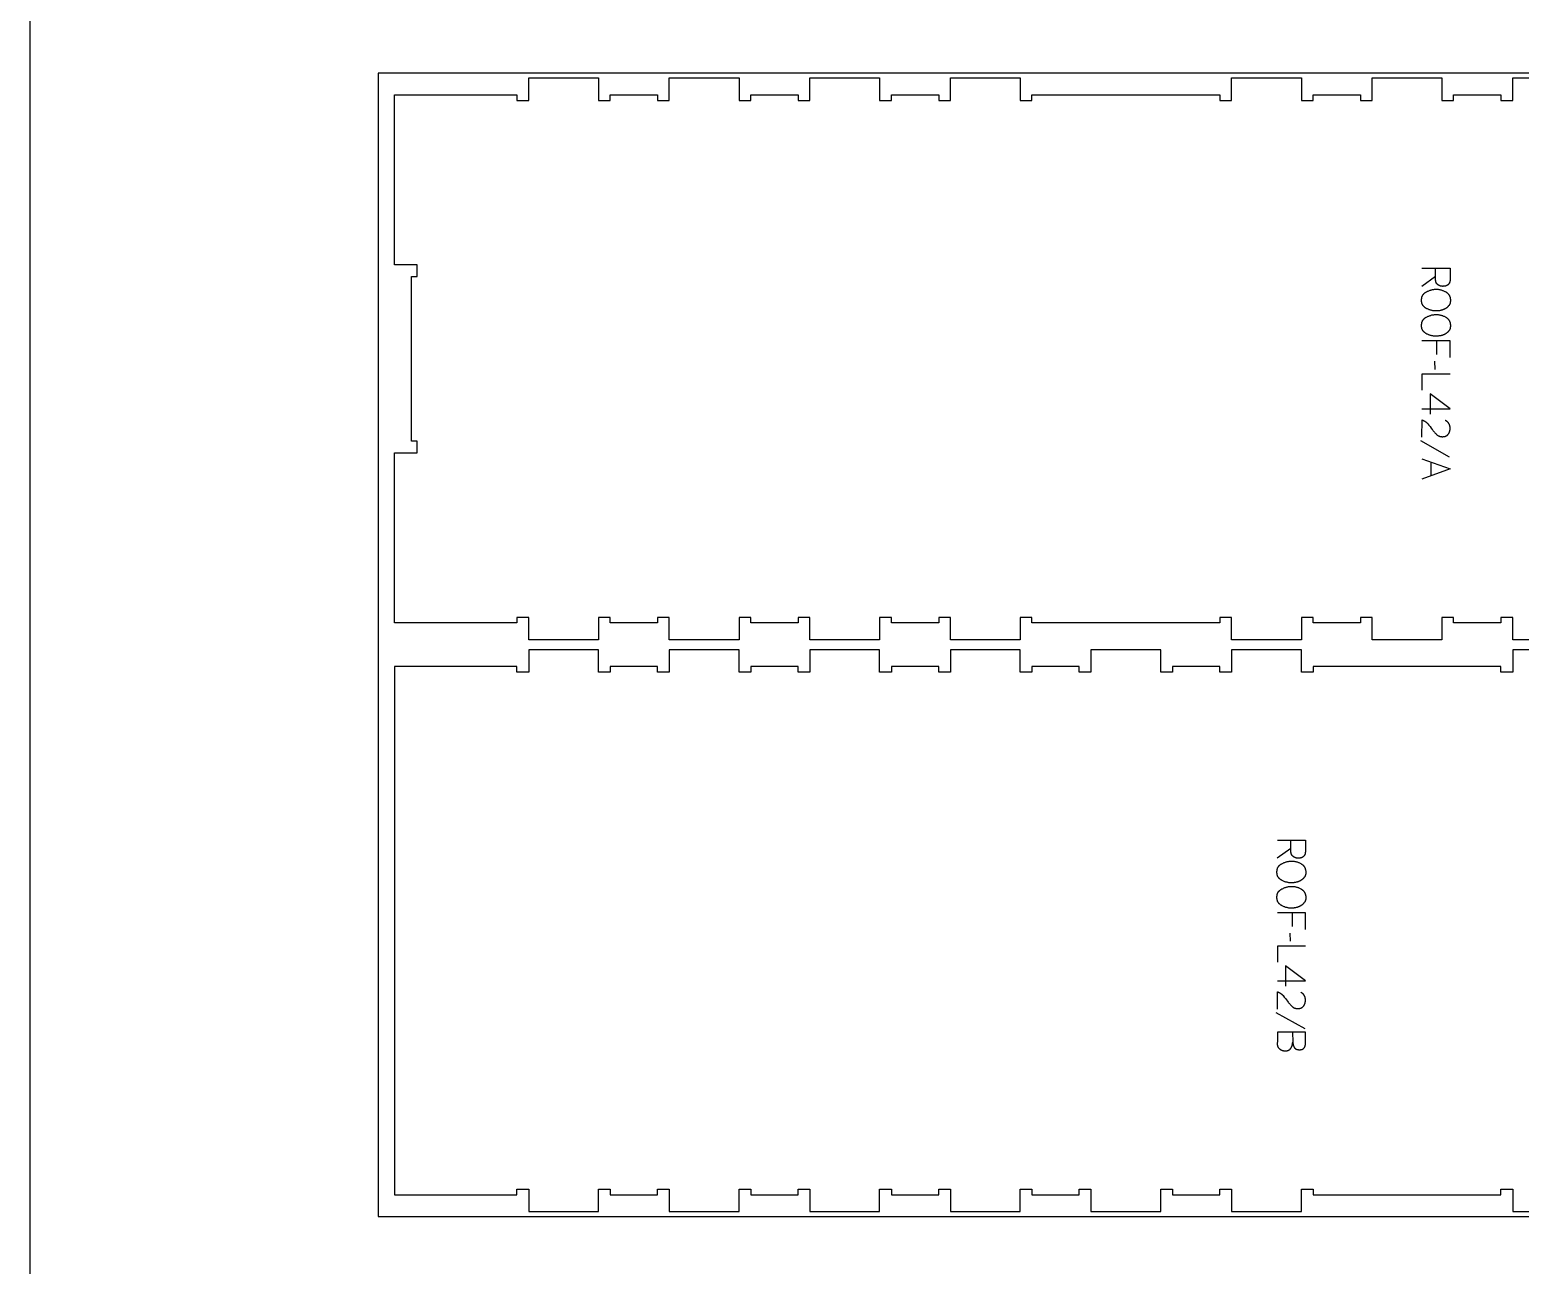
# Model space of a CAD drawing. Extents: x -7518 to -4335, y -84343 to -75479.
# Drawn here: x -7518 to -5928, y -78775 to -77457 of the extents above; entities that cross this region are included whole.
import ezdxf

# ---------------------------------------------------------------- set-up
doc = ezdxf.new("R2010")
doc.units = 0
for name, color, linetype in [('0_SHEET_SPRUCEPLY_2440X122', 1, 'CONTINUOUS'), ('1_ANYTOOL_1MMDEEP_LABELS_S', 2, 'CONTINUOUS'), ('4_ANYTOOL_CUTTHROUGH_OUTSI', 5, 'CONTINUOUS'), ('DONOTCUT', 18, 'CONTINUOUS')]:
    doc.layers.add(name, color=color, linetype=linetype)

msp = doc.modelspace()

# ---------------------------------------------------------------- linework, layer by layer
at = {"layer": '0_SHEET_SPRUCEPLY_2440X122'}
msp.add_lwpolyline([(-7146.3, -77503), (-7146.3, -78723), (-4706.3, -78723), (-4706.3, -77503)], close=True, dxfattribs=at)
at = {"layer": '1_ANYTOOL_1MMDEEP_LABELS_S'}
for points in [[(-6032.5, -77711.2), (-6002.5, -77711.2), (-6002.5, -77722.6), (-6002.5, -77723.1), (-6002.5, -77723.5), (-6002.6, -77723.8), (-6002.6, -77724), (-6002.6, -77724.2), (-6002.6, -77724.5), (-6002.7, -77724.7), (-6002.7, -77724.9), (-6002.7, -77725.1), (-6002.8, -77725.3), (-6002.8, -77725.5), (-6002.9, -77725.7), (-6002.9, -77725.9), (-6003, -77726.1), (-6003.1, -77726.3), (-6003.1, -77726.4), (-6003.2, -77726.6), (-6003.3, -77726.8), (-6003.3, -77727), (-6003.4, -77727.1), (-6003.5, -77727.3), (-6003.6, -77727.4), (-6003.7, -77727.6), (-6003.8, -77727.7), (-6003.9, -77727.9), (-6004, -77728), (-6004.1, -77728.2), (-6004.2, -77728.3), (-6004.3, -77728.4), (-6004.5, -77728.6), (-6004.6, -77728.7), (-6004.7, -77728.8), (-6004.9, -77728.9), (-6005, -77729), (-6005.1, -77729.1), (-6005.3, -77729.2), (-6005.4, -77729.3), (-6005.6, -77729.4), (-6005.7, -77729.5), (-6005.9, -77729.6), (-6006, -77729.7), (-6006.2, -77729.8), (-6006.4, -77729.9), (-6006.6, -77729.9), (-6006.7, -77730), (-6006.9, -77730.1), (-6007.1, -77730.1), (-6007.3, -77730.2), (-6007.5, -77730.2), (-6007.7, -77730.3), (-6007.9, -77730.3), (-6008.1, -77730.4), (-6008.3, -77730.4), (-6008.5, -77730.4), (-6008.7, -77730.5), (-6008.9, -77730.5), (-6009.2, -77730.5), (-6009.4, -77730.5), (-6009.9, -77730.5), (-6010.3, -77730.6), (-6010.5, -77730.6), (-6010.7, -77730.5), (-6010.9, -77730.5), (-6011, -77730.5), (-6011.2, -77730.5), (-6011.4, -77730.5), (-6011.6, -77730.5), (-6011.7, -77730.4), (-6011.9, -77730.4), (-6012.1, -77730.4), (-6012.2, -77730.3), (-6012.4, -77730.3), (-6012.6, -77730.3), (-6012.7, -77730.2), (-6012.9, -77730.2), (-6013.1, -77730.1), (-6013.2, -77730.1), (-6013.4, -77730), (-6013.5, -77729.9), (-6013.7, -77729.9), (-6013.9, -77729.8), (-6014, -77729.7), (-6014.2, -77729.6), (-6014.3, -77729.6), (-6014.5, -77729.5), (-6014.6, -77729.4), (-6014.8, -77729.3), (-6014.9, -77729.2), (-6015.1, -77729.1), (-6015.2, -77729), (-6015.4, -77728.9), (-6015.5, -77728.8), (-6015.7, -77728.7), (-6015.8, -77728.5), (-6016, -77728.4), (-6016.1, -77728.3), (-6016.2, -77728.2), (-6016.3, -77728.1), (-6016.5, -77727.9), (-6016.6, -77727.8), (-6016.7, -77727.7), (-6016.8, -77727.5), (-6016.9, -77727.4), (-6017, -77727.3), (-6017.1, -77727.1), (-6017.2, -77727), (-6017.2, -77726.8), (-6017.3, -77726.7), (-6017.4, -77726.5), (-6017.5, -77726.4), (-6017.5, -77726.2), (-6017.6, -77726.1), (-6017.6, -77725.9), (-6017.7, -77725.8), (-6017.7, -77725.6), (-6017.8, -77725.4), (-6017.8, -77725.3), (-6017.9, -77725.1), (-6017.9, -77724.9), (-6017.9, -77724.7), (-6017.9, -77724.5), (-6018, -77724.4), (-6018, -77724.2), (-6018, -77722.3), (-6018.1, -77720.2), (-6018.1, -77711.3)], [(-6018.1, -77720.2), (-6032.5, -77730.7)], [(-6002.5, -77806.5), (-6002.5, -77788.8), (-6032.5, -77788.8)], [(-6016.5, -77803.3), (-6016.5, -77788.8)], [(-6018.6, -77819.1), (-6018.7, -77810.4)], [(-6002.5, -77824.3), (-6032.5, -77824.3), (-6032.5, -77841.4)], [(-6032.5, -77861.2), (-6002.5, -77861.3), (-6023.8, -77845.2)], [(-6023.8, -77845.2), (-6023.8, -77867)], [(-6032.5, -77891.4), (-6032.4, -77873.1), (-6032, -77873.3), (-6031.7, -77873.4), (-6031.5, -77873.4), (-6031.3, -77873.5), (-6031.1, -77873.6), (-6030.9, -77873.7), (-6030.7, -77873.8), (-6030.4, -77873.9), (-6030.2, -77874), (-6030, -77874.1), (-6029.8, -77874.2), (-6029.6, -77874.3), (-6029.4, -77874.5), (-6029.2, -77874.6), (-6029, -77874.7), (-6028.8, -77874.8), (-6028.7, -77875), (-6028.5, -77875.1), (-6028.3, -77875.2), (-6028.1, -77875.4), (-6027.9, -77875.5), (-6027.8, -77875.7), (-6027.6, -77875.8), (-6027.4, -77876), (-6027.2, -77876.2), (-6027.1, -77876.3), (-6026.9, -77876.5), (-6026.7, -77876.7), (-6026.6, -77876.8), (-6026.3, -77877.2), (-6025.1, -77878.7), (-6023.9, -77880.2), (-6022.7, -77881.7), (-6021.6, -77883.2), (-6021, -77883.9), (-6020.4, -77884.7), (-6019.9, -77885.4), (-6019.3, -77886.1), (-6018.7, -77886.7), (-6018.1, -77887.4), (-6017.5, -77888), (-6016.9, -77888.6), (-6016.7, -77888.8), (-6016.5, -77888.9), (-6016.4, -77889), (-6016.2, -77889.2), (-6016.1, -77889.3), (-6015.9, -77889.4), (-6015.7, -77889.5), (-6015.5, -77889.6), (-6015.4, -77889.8), (-6015.2, -77889.9), (-6015, -77890), (-6014.8, -77890), (-6014.7, -77890.1), (-6014.5, -77890.2), (-6014.3, -77890.3), (-6014.1, -77890.4), (-6013.9, -77890.5), (-6013.7, -77890.5), (-6013.5, -77890.6), (-6013.3, -77890.6), (-6013.1, -77890.7), (-6012.9, -77890.7), (-6012.7, -77890.8), (-6012.5, -77890.8), (-6012.3, -77890.9), (-6012.1, -77890.9), (-6011.8, -77890.9), (-6011.6, -77890.9), (-6011.4, -77890.9), (-6011.2, -77891), (-6011, -77891), (-6010.7, -77891), (-6010.5, -77891), (-6010.2, -77891), (-6010, -77890.9), (-6009.8, -77890.9), (-6009.5, -77890.9), (-6009.3, -77890.9), (-6009.1, -77890.8), (-6008.8, -77890.8), (-6008.6, -77890.8), (-6008.4, -77890.7), (-6008.2, -77890.7), (-6008, -77890.6), (-6007.8, -77890.6), (-6007.6, -77890.5), (-6007.4, -77890.4), (-6007.2, -77890.3), (-6007, -77890.3), (-6006.8, -77890.2), (-6006.6, -77890.1), (-6006.5, -77890), (-6006.3, -77889.9), (-6006.1, -77889.8), (-6005.9, -77889.7), (-6005.8, -77889.5), (-6005.6, -77889.4), (-6005.5, -77889.3), (-6005.3, -77889.2), (-6005.2, -77889), (-6005, -77888.9), (-6004.9, -77888.7), (-6004.7, -77888.6), (-6004.6, -77888.4), (-6004.5, -77888.3), (-6004.4, -77888.1), (-6004.2, -77888), (-6004.1, -77887.8), (-6004, -77887.6), (-6003.9, -77887.4), (-6003.8, -77887.3), (-6003.7, -77887.1), (-6003.6, -77886.9), (-6003.5, -77886.7), (-6003.4, -77886.5), (-6003.3, -77886.4), (-6003.2, -77886.2), (-6003.2, -77886), (-6003.1, -77885.8), (-6003, -77885.6), (-6003, -77885.4), (-6002.9, -77885.2), (-6002.9, -77885), (-6002.8, -77884.8), (-6002.8, -77884.5), (-6002.7, -77884.3), (-6002.7, -77884.1), (-6002.6, -77883.9), (-6002.6, -77883.7), (-6002.6, -77883.5), (-6002.6, -77883.2), (-6002.5, -77883), (-6002.5, -77882.8), (-6002.5, -77882.5), (-6002.5, -77882.1), (-6002.5, -77881.7), (-6002.5, -77881.3), (-6002.5, -77881), (-6002.6, -77880.6), (-6002.6, -77880.3), (-6002.7, -77880), (-6002.7, -77879.6), (-6002.8, -77879.3), (-6002.9, -77879), (-6003, -77878.8), (-6003, -77878.7), (-6003.1, -77878.5), (-6003.1, -77878.4), (-6003.2, -77878.2), (-6003.2, -77878.1), (-6003.3, -77877.9), (-6003.3, -77877.8), (-6003.4, -77877.7), (-6003.5, -77877.5), (-6003.6, -77877.4), (-6003.6, -77877.2), (-6003.7, -77877.1), (-6003.8, -77877), (-6003.9, -77876.8), (-6003.9, -77876.7), (-6004, -77876.6), (-6004.1, -77876.5), (-6004.2, -77876.3), (-6004.3, -77876.2), (-6004.4, -77876.1), (-6004.5, -77876), (-6004.6, -77875.8), (-6004.7, -77875.7), (-6004.8, -77875.6), (-6004.9, -77875.5), (-6005, -77875.4), (-6005.1, -77875.3), (-6005.3, -77875.2), (-6005.4, -77875.1), (-6005.5, -77875), (-6005.6, -77874.9), (-6005.9, -77874.7), (-6006.1, -77874.5), (-6006.4, -77874.3), (-6006.7, -77874.1), (-6007, -77873.9), (-6007.3, -77873.7), (-6007.6, -77873.6)], [(-6003, -77912.7), (-6033.7, -77895.5)], [(-6032.5, -77914.4), (-6002.5, -77925.3), (-6032.5, -77936.3)], [(-6022.9, -77917.8), (-6022.9, -77932.8)], [(-6186.8, -78321.4), (-6156.8, -78321.4), (-6156.8, -78332.7), (-6156.8, -78333.2), (-6156.9, -78333.7), (-6156.9, -78333.9), (-6156.9, -78334.2), (-6156.9, -78334.4), (-6157, -78334.6), (-6157, -78334.8), (-6157, -78335), (-6157.1, -78335.2), (-6157.1, -78335.4), (-6157.2, -78335.6), (-6157.2, -78335.8), (-6157.3, -78336), (-6157.3, -78336.2), (-6157.4, -78336.4), (-6157.5, -78336.6), (-6157.5, -78336.8), (-6157.6, -78336.9), (-6157.7, -78337.1), (-6157.8, -78337.3), (-6157.8, -78337.4), (-6157.9, -78337.6), (-6158, -78337.7), (-6158.1, -78337.9), (-6158.2, -78338), (-6158.3, -78338.2), (-6158.4, -78338.3), (-6158.6, -78338.5), (-6158.7, -78338.6), (-6158.8, -78338.7), (-6158.9, -78338.8), (-6159, -78339), (-6159.2, -78339.1), (-6159.3, -78339.2), (-6159.5, -78339.3), (-6159.6, -78339.4), (-6159.7, -78339.5), (-6159.9, -78339.6), (-6160.1, -78339.7), (-6160.2, -78339.8), (-6160.4, -78339.8), (-6160.5, -78339.9), (-6160.7, -78340), (-6160.9, -78340.1), (-6161.1, -78340.1), (-6161.2, -78340.2), (-6161.4, -78340.3), (-6161.6, -78340.3), (-6161.8, -78340.4), (-6162, -78340.4), (-6162.2, -78340.5), (-6162.4, -78340.5), (-6162.6, -78340.5), (-6162.8, -78340.6), (-6163.1, -78340.6), (-6163.3, -78340.6), (-6163.5, -78340.7), (-6163.7, -78340.7), (-6164.2, -78340.7), (-6164.7, -78340.7), (-6164.9, -78340.7), (-6165, -78340.7), (-6165.2, -78340.7), (-6165.4, -78340.7), (-6165.6, -78340.7), (-6165.7, -78340.6), (-6165.9, -78340.6), (-6166.1, -78340.6), (-6166.2, -78340.6), (-6166.4, -78340.5), (-6166.6, -78340.5), (-6166.7, -78340.5), (-6166.9, -78340.4), (-6167.1, -78340.4), (-6167.2, -78340.3), (-6167.4, -78340.3), (-6167.6, -78340.2), (-6167.7, -78340.1), (-6167.9, -78340.1), (-6168, -78340), (-6168.2, -78339.9), (-6168.3, -78339.9), (-6168.5, -78339.8), (-6168.7, -78339.7), (-6168.8, -78339.6), (-6169, -78339.5), (-6169.1, -78339.4), (-6169.3, -78339.3), (-6169.4, -78339.2), (-6169.6, -78339.1), (-6169.7, -78339), (-6169.9, -78338.9), (-6170, -78338.8), (-6170.1, -78338.7), (-6170.3, -78338.6), (-6170.4, -78338.5), (-6170.5, -78338.3), (-6170.7, -78338.2), (-6170.8, -78338.1), (-6170.9, -78338), (-6171, -78337.8), (-6171.1, -78337.7), (-6171.2, -78337.6), (-6171.3, -78337.4), (-6171.4, -78337.3), (-6171.5, -78337.1), (-6171.6, -78337), (-6171.7, -78336.8), (-6171.7, -78336.7), (-6171.8, -78336.5), (-6171.9, -78336.4), (-6171.9, -78336.2), (-6172, -78336.1), (-6172, -78335.9), (-6172.1, -78335.7), (-6172.1, -78335.6), (-6172.2, -78335.4), (-6172.2, -78335.2), (-6172.2, -78335.1), (-6172.2, -78334.9), (-6172.3, -78334.7), (-6172.3, -78334.5), (-6172.3, -78334.3), (-6172.4, -78332.4), (-6172.4, -78330.4), (-6172.4, -78321.4)], [(-6172.4, -78330.4), (-6186.9, -78340.8)], [(-6156.8, -78416.6), (-6156.8, -78399), (-6186.8, -78399)], [(-6170.8, -78413.5), (-6170.8, -78399)], [(-6172.9, -78429.3), (-6173, -78420.5)], [(-6156.8, -78434.4), (-6186.8, -78434.4), (-6186.8, -78451.5)], [(-6186.8, -78471.4), (-6156.8, -78471.4), (-6178.2, -78455.4)], [(-6178.2, -78455.4), (-6178.2, -78477.2)], [(-6186.8, -78501.6), (-6186.7, -78483.3), (-6186.3, -78483.4), (-6186.1, -78483.5), (-6185.8, -78483.6), (-6185.6, -78483.7), (-6185.4, -78483.8), (-6185.2, -78483.9), (-6185, -78484), (-6184.8, -78484.1), (-6184.6, -78484.2), (-6184.4, -78484.3), (-6184.2, -78484.4), (-6184, -78484.5), (-6183.8, -78484.6), (-6183.6, -78484.7), (-6183.4, -78484.9), (-6183.2, -78485), (-6183, -78485.1), (-6182.8, -78485.3), (-6182.6, -78485.4), (-6182.4, -78485.5), (-6182.3, -78485.7), (-6182.1, -78485.8), (-6181.9, -78486), (-6181.7, -78486.1), (-6181.6, -78486.3), (-6181.4, -78486.5), (-6181.2, -78486.6), (-6181.1, -78486.8), (-6180.9, -78487), (-6180.6, -78487.3), (-6179.4, -78488.8), (-6178.2, -78490.3), (-6177, -78491.8), (-6175.9, -78493.3), (-6175.3, -78494.1), (-6174.8, -78494.8), (-6174.2, -78495.5), (-6173.6, -78496.2), (-6173, -78496.9), (-6172.4, -78497.5), (-6171.8, -78498.2), (-6171.2, -78498.8), (-6171, -78498.9), (-6170.9, -78499), (-6170.7, -78499.2), (-6170.6, -78499.3), (-6170.4, -78499.4), (-6170.2, -78499.6), (-6170, -78499.7), (-6169.9, -78499.8), (-6169.7, -78499.9), (-6169.5, -78500), (-6169.3, -78500.1), (-6169.2, -78500.2), (-6169, -78500.3), (-6168.8, -78500.4), (-6168.6, -78500.5), (-6168.4, -78500.5), (-6168.2, -78500.6), (-6168, -78500.7), (-6167.8, -78500.7), (-6167.6, -78500.8), (-6167.4, -78500.8), (-6167.2, -78500.9), (-6167, -78500.9), (-6166.8, -78501), (-6166.6, -78501), (-6166.4, -78501), (-6166.2, -78501.1), (-6166, -78501.1), (-6165.7, -78501.1), (-6165.5, -78501.1), (-6165.3, -78501.1), (-6165.1, -78501.1), (-6164.8, -78501.1), (-6164.6, -78501.1), (-6164.3, -78501.1), (-6164.1, -78501.1), (-6163.9, -78501.1), (-6163.6, -78501), (-6163.4, -78501), (-6163.2, -78501), (-6163, -78500.9), (-6162.7, -78500.9), (-6162.5, -78500.8), (-6162.3, -78500.8), (-6162.1, -78500.7), (-6161.9, -78500.6), (-6161.7, -78500.6), (-6161.5, -78500.5), (-6161.3, -78500.4), (-6161.1, -78500.3), (-6161, -78500.2), (-6160.8, -78500.1), (-6160.6, -78500), (-6160.4, -78499.9), (-6160.3, -78499.8), (-6160.1, -78499.7), (-6159.9, -78499.6), (-6159.8, -78499.4), (-6159.6, -78499.3), (-6159.5, -78499.2), (-6159.3, -78499), (-6159.2, -78498.9), (-6159.1, -78498.7), (-6158.9, -78498.6), (-6158.8, -78498.4), (-6158.7, -78498.3), (-6158.6, -78498.1), (-6158.4, -78497.9), (-6158.3, -78497.8), (-6158.2, -78497.6), (-6158.1, -78497.4), (-6158, -78497.2), (-6157.9, -78497.1), (-6157.8, -78496.9), (-6157.7, -78496.7), (-6157.7, -78496.5), (-6157.6, -78496.3), (-6157.5, -78496.1), (-6157.4, -78495.9), (-6157.4, -78495.7), (-6157.3, -78495.5), (-6157.2, -78495.3), (-6157.2, -78495.1), (-6157.1, -78494.9), (-6157.1, -78494.7), (-6157, -78494.5), (-6157, -78494.3), (-6157, -78494), (-6156.9, -78493.8), (-6156.9, -78493.6), (-6156.9, -78493.4), (-6156.9, -78493.1), (-6156.9, -78492.9), (-6156.8, -78492.7), (-6156.8, -78492.2), (-6156.8, -78491.8), (-6156.9, -78491.5), (-6156.9, -78491.1), (-6156.9, -78490.8), (-6157, -78490.4), (-6157, -78490.1), (-6157.1, -78489.8), (-6157.2, -78489.5), (-6157.2, -78489.1), (-6157.3, -78489), (-6157.3, -78488.8), (-6157.4, -78488.7), (-6157.4, -78488.5), (-6157.5, -78488.4), (-6157.6, -78488.2), (-6157.6, -78488.1), (-6157.7, -78487.9), (-6157.7, -78487.8), (-6157.8, -78487.7), (-6157.9, -78487.5), (-6158, -78487.4), (-6158, -78487.3), (-6158.1, -78487.1), (-6158.2, -78487), (-6158.3, -78486.9), (-6158.4, -78486.7), (-6158.4, -78486.6), (-6158.5, -78486.5), (-6158.6, -78486.4), (-6158.7, -78486.2), (-6158.8, -78486.1), (-6158.9, -78486), (-6159, -78485.9), (-6159.1, -78485.8), (-6159.2, -78485.7), (-6159.4, -78485.5), (-6159.5, -78485.4), (-6159.6, -78485.3), (-6159.7, -78485.2), (-6159.8, -78485.1), (-6159.9, -78485), (-6160.2, -78484.8), (-6160.5, -78484.6), (-6160.7, -78484.4), (-6161, -78484.2), (-6161.3, -78484.1), (-6161.6, -78483.9), (-6161.9, -78483.7)], [(-6157.3, -78522.8), (-6188.1, -78505.6)], [(-6156.8, -78526.2), (-6186.8, -78526.2), (-6186.8, -78535.9), (-6186.9, -78538.4), (-6186.9, -78538.7), (-6186.9, -78538.9), (-6186.9, -78539.1), (-6186.9, -78539.3), (-6186.9, -78539.6), (-6186.9, -78539.8), (-6186.8, -78540), (-6186.8, -78540.2), (-6186.8, -78540.4), (-6186.7, -78540.6), (-6186.7, -78540.8), (-6186.6, -78541), (-6186.6, -78541.2), (-6186.5, -78541.4), (-6186.4, -78541.5), (-6186.3, -78541.7), (-6186.3, -78541.9), (-6186.2, -78542.1), (-6186.1, -78542.3), (-6186, -78542.4), (-6185.9, -78542.6), (-6185.8, -78542.8), (-6185.6, -78542.9), (-6185.5, -78543.1), (-6185.4, -78543.2), (-6185.2, -78543.4), (-6185.1, -78543.5), (-6185, -78543.7), (-6184.8, -78543.8), (-6184.7, -78543.9), (-6184.5, -78544.1), (-6184.3, -78544.2), (-6184.2, -78544.3), (-6184, -78544.5), (-6183.8, -78544.6), (-6183.6, -78544.7), (-6183.5, -78544.8), (-6183.3, -78544.9), (-6183.1, -78545), (-6182.9, -78545.1), (-6182.8, -78545.2), (-6182.6, -78545.3), (-6182.4, -78545.4), (-6182.2, -78545.5), (-6182, -78545.6), (-6181.8, -78545.6), (-6181.6, -78545.7), (-6181.5, -78545.8), (-6181.3, -78545.8), (-6181.1, -78545.9), (-6180.9, -78545.9), (-6180.7, -78546), (-6180.5, -78546), (-6180.3, -78546.1), (-6180.1, -78546.1), (-6179.9, -78546.2), (-6179.7, -78546.2), (-6179.5, -78546.2), (-6179.3, -78546.2), (-6179.1, -78546.3), (-6178.9, -78546.3), (-6178.7, -78546.3), (-6178.5, -78546.3), (-6178.3, -78546.3), (-6178.1, -78546.3), (-6177.8, -78546.3), (-6177.6, -78546.3), (-6177.3, -78546.2), (-6177.1, -78546.2), (-6176.9, -78546.2), (-6176.6, -78546.1), (-6176.4, -78546.1), (-6176.2, -78546.1), (-6176, -78546), (-6175.8, -78545.9), (-6175.6, -78545.9), (-6175.4, -78545.8), (-6175.2, -78545.7), (-6175, -78545.6), (-6174.8, -78545.6), (-6174.7, -78545.5), (-6174.6, -78545.5), (-6174.5, -78545.4), (-6174.5, -78545.4), (-6174.4, -78545.3), (-6174.3, -78545.3), (-6174.2, -78545.2), (-6174.1, -78545.2), (-6174, -78545.1), (-6174, -78545), (-6173.9, -78545), (-6173.8, -78544.9), (-6173.7, -78544.8), (-6173.6, -78544.8), (-6173.6, -78544.7), (-6173.5, -78544.6), (-6173.4, -78544.6), (-6173.3, -78544.5), (-6173.3, -78544.4), (-6173.2, -78544.4), (-6173.1, -78544.3), (-6173.1, -78544.2), (-6172.9, -78544.1), (-6172.8, -78543.9), (-6172.7, -78543.7), (-6172.6, -78543.6), (-6172.5, -78543.4), (-6172.2, -78543), (-6172, -78542.6), (-6171.8, -78542.3), (-6171.7, -78541.9), (-6171.5, -78541.5), (-6171.3, -78541.1), (-6171.2, -78540.7), (-6171, -78540.3), (-6170.9, -78539.9), (-6170.8, -78539.4), (-6170.7, -78539), (-6170.6, -78538.6), (-6170.5, -78538.1), (-6170.5, -78537.7), (-6170.4, -78537.2), (-6170.4, -78536.8)], [(-6170.5, -78526.2), (-6170.4, -78536.8), (-6170.3, -78537.2), (-6170.3, -78537.6), (-6170.3, -78538), (-6170.2, -78538.3), (-6170.1, -78538.7), (-6170.1, -78539.1), (-6170, -78539.5), (-6169.9, -78539.8), (-6169.8, -78540.2), (-6169.7, -78540.5), (-6169.5, -78540.9), (-6169.4, -78541.2), (-6169.3, -78541.5), (-6169.1, -78541.9), (-6169, -78542.2), (-6168.8, -78542.5), (-6168.8, -78542.6), (-6168.7, -78542.7), (-6168.7, -78542.7), (-6168.6, -78542.8), (-6168.6, -78542.9), (-6168.5, -78542.9), (-6168.5, -78543), (-6168.4, -78543.1), (-6168.4, -78543.2), (-6168.3, -78543.2), (-6168.3, -78543.3), (-6168.2, -78543.3), (-6168.1, -78543.4), (-6168.1, -78543.5), (-6168, -78543.5), (-6168, -78543.6), (-6167.9, -78543.7), (-6167.8, -78543.7), (-6167.8, -78543.8), (-6167.7, -78543.8), (-6167.6, -78543.9), (-6167.6, -78543.9), (-6167.5, -78544), (-6167.4, -78544), (-6167.3, -78544.1), (-6167.3, -78544.1), (-6167.2, -78544.2), (-6167.1, -78544.2), (-6167, -78544.3), (-6166.9, -78544.3), (-6166.8, -78544.3), (-6166.8, -78544.4), (-6166.7, -78544.4), (-6166.6, -78544.5), (-6166.4, -78544.5), (-6166.2, -78544.6), (-6166, -78544.7), (-6165.8, -78544.7), (-6165.6, -78544.8), (-6165.4, -78544.8), (-6165.2, -78544.8), (-6165, -78544.9), (-6164.8, -78544.9), (-6164.5, -78544.9), (-6164.3, -78545), (-6164.1, -78545), (-6163.8, -78545), (-6163.6, -78545), (-6163.3, -78545), (-6162.9, -78545), (-6162.7, -78545), (-6162.5, -78545), (-6162.3, -78545), (-6162.2, -78544.9), (-6162, -78544.9), (-6161.8, -78544.9), (-6161.6, -78544.9), (-6161.4, -78544.8), (-6161.3, -78544.8), (-6161.1, -78544.8), (-6160.9, -78544.7), (-6160.8, -78544.7), (-6160.6, -78544.6), (-6160.5, -78544.6), (-6160.3, -78544.5), (-6160.2, -78544.5), (-6160, -78544.4), (-6159.9, -78544.4), (-6159.8, -78544.3), (-6159.6, -78544.2), (-6159.5, -78544.1), (-6159.4, -78544.1), (-6159.2, -78544), (-6159.1, -78543.9), (-6159, -78543.8), (-6158.9, -78543.7), (-6158.8, -78543.6), (-6158.7, -78543.5), (-6158.6, -78543.4), (-6158.5, -78543.3), (-6158.4, -78543.2), (-6158.3, -78543.1), (-6158.2, -78543), (-6158.1, -78542.9), (-6158, -78542.8), (-6157.9, -78542.6), (-6157.8, -78542.5), (-6157.7, -78542.4), (-6157.7, -78542.3), (-6157.6, -78542.1), (-6157.5, -78542), (-6157.5, -78541.8), (-6157.4, -78541.7), (-6157.3, -78541.5), (-6157.3, -78541.4), (-6157.2, -78541.2), (-6157.2, -78541.1), (-6157.1, -78540.9), (-6157.1, -78540.8), (-6157.1, -78540.6), (-6157, -78540.4), (-6157, -78540.2), (-6157, -78540.1), (-6156.9, -78539.9), (-6156.9, -78539.7), (-6156.9, -78539.5), (-6156.9, -78539.3), (-6156.9, -78539.1), (-6156.8, -78538.7), (-6156.8, -78538.3), (-6156.8, -78526.2)]]:
    msp.add_lwpolyline(points, dxfattribs=at)
for points in [[(-6002.2, -77745.7), (-6002.2, -77746.1), (-6002.2, -77746.4), (-6002.2, -77746.8), (-6002.3, -77747.1), (-6002.3, -77747.3), (-6002.3, -77747.5), (-6002.3, -77747.6), (-6002.4, -77747.8), (-6002.4, -77748), (-6002.4, -77748.1), (-6002.5, -77748.3), (-6002.5, -77748.5), (-6002.6, -77748.6), (-6002.6, -77748.8), (-6002.7, -77748.9), (-6002.7, -77749.1), (-6002.8, -77749.2), (-6002.9, -77749.4), (-6002.9, -77749.5), (-6003, -77749.7), (-6003.1, -77749.8), (-6003.1, -77750), (-6003.2, -77750.1), (-6003.3, -77750.2), (-6003.4, -77750.4), (-6003.5, -77750.5), (-6003.5, -77750.7), (-6003.6, -77750.8), (-6003.8, -77751), (-6004, -77751.3), (-6004.2, -77751.5), (-6004.4, -77751.8), (-6004.6, -77752), (-6004.9, -77752.3), (-6005.1, -77752.5), (-6005.3, -77752.7), (-6005.6, -77752.9), (-6005.8, -77753.1), (-6006, -77753.3), (-6006.3, -77753.5), (-6006.6, -77753.7), (-6006.8, -77753.9), (-6007.1, -77754.1), (-6007.4, -77754.2), (-6007.7, -77754.4), (-6008, -77754.6), (-6008.3, -77754.7), (-6008.6, -77754.9), (-6008.9, -77755), (-6009.2, -77755.1), (-6009.5, -77755.3), (-6009.8, -77755.4), (-6010.1, -77755.5), (-6010.4, -77755.6), (-6010.7, -77755.7), (-6011.1, -77755.8), (-6011.4, -77755.9), (-6011.7, -77756), (-6012.1, -77756.1), (-6012.4, -77756.2), (-6013.1, -77756.4), (-6013.8, -77756.5), (-6014.4, -77756.6), (-6015.1, -77756.7), (-6015.7, -77756.7), (-6016.4, -77756.8), (-6017, -77756.8), (-6017.7, -77756.8), (-6018.3, -77756.8), (-6019, -77756.8), (-6019.6, -77756.7), (-6020.2, -77756.7), (-6020.9, -77756.6), (-6021.5, -77756.4), (-6022.1, -77756.3), (-6022.8, -77756.1), (-6023.4, -77756), (-6024.1, -77755.7), (-6024.7, -77755.5), (-6025.3, -77755.3), (-6026, -77755), (-6026.6, -77754.7), (-6027.2, -77754.4), (-6027.9, -77754.1), (-6028.2, -77753.9), (-6028.5, -77753.7), (-6028.8, -77753.5), (-6029.1, -77753.3), (-6029.3, -77753.1), (-6029.6, -77752.9), (-6029.9, -77752.7), (-6030.1, -77752.5), (-6030.2, -77752.4), (-6030.3, -77752.3), (-6030.5, -77752.1), (-6030.6, -77752), (-6030.7, -77751.9), (-6030.8, -77751.8), (-6030.9, -77751.7), (-6031, -77751.5), (-6031.1, -77751.4), (-6031.2, -77751.3), (-6031.3, -77751.2), (-6031.4, -77751), (-6031.5, -77750.9), (-6031.5, -77750.8), (-6031.6, -77750.6), (-6031.7, -77750.5), (-6031.8, -77750.4), (-6031.9, -77750.2), (-6031.9, -77750.1), (-6032, -77749.9), (-6032.1, -77749.8), (-6032.1, -77749.7), (-6032.2, -77749.5), (-6032.3, -77749.4), (-6032.3, -77749.2), (-6032.4, -77749.1), (-6032.4, -77748.9), (-6032.5, -77748.8), (-6032.6, -77748.4), (-6032.7, -77748.1), (-6032.7, -77747.8), (-6032.8, -77747.5), (-6032.9, -77747.1), (-6032.9, -77746.8), (-6032.9, -77746.4), (-6033, -77746.1), (-6033, -77745.7), (-6033, -77745.3), (-6033, -77745), (-6033, -77744.6), (-6032.9, -77744.2), (-6032.9, -77743.9), (-6032.8, -77743.5), (-6032.8, -77743.1), (-6032.7, -77742.8), (-6032.7, -77742.5), (-6032.6, -77742.1), (-6032.5, -77741.8), (-6032.4, -77741.7), (-6032.4, -77741.5), (-6032.3, -77741.3), (-6032.2, -77741.2), (-6032.2, -77741), (-6032.1, -77740.9), (-6032.1, -77740.7), (-6032, -77740.6), (-6031.9, -77740.4), (-6031.8, -77740.3), (-6031.8, -77740.2), (-6031.7, -77740), (-6031.6, -77739.9), (-6031.5, -77739.7), (-6031.4, -77739.6), (-6031.3, -77739.5), (-6031.2, -77739.3), (-6031.1, -77739.2), (-6031.1, -77739.1), (-6031, -77739), (-6030.8, -77738.8), (-6030.7, -77738.7), (-6030.6, -77738.6), (-6030.5, -77738.5), (-6030.4, -77738.3), (-6030.3, -77738.2), (-6030.2, -77738.1), (-6030.1, -77738), (-6029.9, -77737.9), (-6029.8, -77737.8), (-6029.6, -77737.6), (-6029.3, -77737.4), (-6029, -77737.1), (-6028.7, -77737), (-6028.4, -77736.8), (-6028.1, -77736.6), (-6027.8, -77736.4), (-6027.1, -77736.1), (-6026.5, -77735.8), (-6025.8, -77735.5), (-6025.2, -77735.2), (-6024.5, -77734.9), (-6023.9, -77734.7), (-6023.2, -77734.5), (-6022.6, -77734.3), (-6021.9, -77734.2), (-6021.3, -77734), (-6020.6, -77733.9), (-6020, -77733.8), (-6019.3, -77733.7), (-6018.7, -77733.7), (-6018, -77733.7), (-6017.4, -77733.6), (-6016.7, -77733.7), (-6016, -77733.7), (-6015.3, -77733.7), (-6014.6, -77733.8), (-6014, -77733.9), (-6013.3, -77734), (-6012.6, -77734.2), (-6012, -77734.4), (-6011.3, -77734.6), (-6010.7, -77734.8), (-6010.1, -77735), (-6009.4, -77735.3), (-6008.8, -77735.6), (-6008.2, -77735.9), (-6007.6, -77736.2), (-6007, -77736.5), (-6006.7, -77736.7), (-6006.4, -77736.9), (-6006.1, -77737.1), (-6005.9, -77737.3), (-6005.6, -77737.5), (-6005.3, -77737.7), (-6005.1, -77738), (-6004.9, -77738.2), (-6004.8, -77738.3), (-6004.7, -77738.4), (-6004.5, -77738.5), (-6004.4, -77738.7), (-6004.3, -77738.8), (-6004.2, -77738.9), (-6004.1, -77739), (-6004, -77739.2), (-6004, -77739.3), (-6003.9, -77739.4), (-6003.8, -77739.6), (-6003.7, -77739.7), (-6003.6, -77739.8), (-6003.5, -77740), (-6003.4, -77740.1), (-6003.4, -77740.3), (-6003.3, -77740.4), (-6003.2, -77740.6), (-6003.1, -77740.9), (-6003, -77741.2), (-6002.8, -77741.5), (-6002.7, -77741.8), (-6002.6, -77742.1), (-6002.5, -77742.4), (-6002.5, -77742.8), (-6002.4, -77743.1), (-6002.3, -77743.5), (-6002.3, -77743.8), (-6002.2, -77744.2), (-6002.2, -77744.5), (-6002.2, -77744.9), (-6002.2, -77745.3)], [(-6002.2, -77772.6), (-6002.2, -77773), (-6002.2, -77773.4), (-6002.2, -77773.7), (-6002.3, -77774.1), (-6002.3, -77774.3), (-6002.3, -77774.4), (-6002.3, -77774.6), (-6002.4, -77774.8), (-6002.4, -77774.9), (-6002.4, -77775.1), (-6002.5, -77775.3), (-6002.5, -77775.4), (-6002.6, -77775.6), (-6002.6, -77775.7), (-6002.7, -77775.9), (-6002.7, -77776), (-6002.8, -77776.2), (-6002.9, -77776.3), (-6002.9, -77776.5), (-6003, -77776.6), (-6003.1, -77776.8), (-6003.1, -77776.9), (-6003.2, -77777.1), (-6003.3, -77777.2), (-6003.4, -77777.3), (-6003.5, -77777.5), (-6003.5, -77777.6), (-6003.6, -77777.7), (-6003.8, -77778), (-6004, -77778.3), (-6004.2, -77778.5), (-6004.4, -77778.7), (-6004.6, -77779), (-6004.9, -77779.2), (-6005.1, -77779.4), (-6005.3, -77779.7), (-6005.6, -77779.9), (-6005.8, -77780.1), (-6006, -77780.3), (-6006.3, -77780.5), (-6006.6, -77780.7), (-6006.8, -77780.8), (-6007.1, -77781), (-6007.4, -77781.2), (-6007.7, -77781.4), (-6008, -77781.5), (-6008.3, -77781.7), (-6008.6, -77781.8), (-6008.9, -77782), (-6009.2, -77782.1), (-6009.5, -77782.2), (-6009.8, -77782.4), (-6010.1, -77782.5), (-6010.4, -77782.6), (-6010.7, -77782.7), (-6011.1, -77782.8), (-6011.4, -77782.9), (-6011.7, -77783), (-6012.1, -77783.1), (-6012.4, -77783.2), (-6013.1, -77783.3), (-6013.8, -77783.4), (-6014.4, -77783.5), (-6015.1, -77783.6), (-6015.7, -77783.7), (-6016.4, -77783.7), (-6017, -77783.8), (-6017.7, -77783.8), (-6018.3, -77783.8), (-6019, -77783.7), (-6019.6, -77783.7), (-6020.2, -77783.6), (-6020.9, -77783.5), (-6021.5, -77783.4), (-6022.1, -77783.3), (-6022.8, -77783.1), (-6023.4, -77782.9), (-6024.1, -77782.7), (-6024.7, -77782.5), (-6025.3, -77782.2), (-6026, -77782), (-6026.6, -77781.7), (-6027.2, -77781.4), (-6027.9, -77781), (-6028.2, -77780.8), (-6028.5, -77780.7), (-6028.8, -77780.5), (-6029.1, -77780.3), (-6029.3, -77780.1), (-6029.6, -77779.9), (-6029.9, -77779.7), (-6030.1, -77779.4), (-6030.2, -77779.3), (-6030.3, -77779.2), (-6030.5, -77779.1), (-6030.6, -77779), (-6030.7, -77778.9), (-6030.8, -77778.7), (-6030.9, -77778.6), (-6031, -77778.5), (-6031.1, -77778.4), (-6031.2, -77778.2), (-6031.3, -77778.1), (-6031.4, -77778), (-6031.5, -77777.9), (-6031.5, -77777.7), (-6031.6, -77777.6), (-6031.7, -77777.5), (-6031.8, -77777.3), (-6031.9, -77777.2), (-6031.9, -77777), (-6032, -77776.9), (-6032.1, -77776.8), (-6032.1, -77776.6), (-6032.2, -77776.5), (-6032.3, -77776.3), (-6032.3, -77776.2), (-6032.4, -77776), (-6032.4, -77775.9), (-6032.5, -77775.7), (-6032.6, -77775.4), (-6032.7, -77775.1), (-6032.7, -77774.8), (-6032.8, -77774.4), (-6032.9, -77774.1), (-6032.9, -77773.7), (-6032.9, -77773.4), (-6033, -77773), (-6033, -77772.7), (-6033, -77772.3), (-6033, -77771.9), (-6033, -77771.5), (-6032.9, -77771.2), (-6032.9, -77770.8), (-6032.8, -77770.5), (-6032.8, -77770.1), (-6032.7, -77769.8), (-6032.7, -77769.4), (-6032.6, -77769.1), (-6032.5, -77768.8), (-6032.4, -77768.6), (-6032.4, -77768.5), (-6032.3, -77768.3), (-6032.2, -77768.1), (-6032.2, -77768), (-6032.1, -77767.8), (-6032.1, -77767.7), (-6032, -77767.6), (-6031.9, -77767.4), (-6031.8, -77767.3), (-6031.8, -77767.1), (-6031.7, -77767), (-6031.6, -77766.8), (-6031.5, -77766.7), (-6031.4, -77766.6), (-6031.3, -77766.4), (-6031.2, -77766.3), (-6031.1, -77766.2), (-6031.1, -77766), (-6031, -77765.9), (-6030.8, -77765.8), (-6030.7, -77765.7), (-6030.6, -77765.5), (-6030.5, -77765.4), (-6030.4, -77765.3), (-6030.3, -77765.2), (-6030.2, -77765.1), (-6030.1, -77765), (-6029.9, -77764.8), (-6029.8, -77764.7), (-6029.6, -77764.5), (-6029.3, -77764.3), (-6029, -77764.1), (-6028.7, -77763.9), (-6028.4, -77763.7), (-6028.1, -77763.5), (-6027.8, -77763.4), (-6027.1, -77763), (-6026.5, -77762.7), (-6025.8, -77762.4), (-6025.2, -77762.2), (-6024.5, -77761.9), (-6023.9, -77761.7), (-6023.2, -77761.5), (-6022.6, -77761.3), (-6021.9, -77761.1), (-6021.3, -77761), (-6020.6, -77760.9), (-6020, -77760.8), (-6019.3, -77760.7), (-6018.7, -77760.6), (-6018, -77760.6), (-6017.4, -77760.6), (-6016.7, -77760.6), (-6016, -77760.6), (-6015.3, -77760.7), (-6014.6, -77760.8), (-6014, -77760.9), (-6013.3, -77761), (-6012.6, -77761.2), (-6012, -77761.3), (-6011.3, -77761.5), (-6010.7, -77761.7), (-6010.1, -77762), (-6009.4, -77762.2), (-6008.8, -77762.5), (-6008.2, -77762.8), (-6007.6, -77763.1), (-6007, -77763.5), (-6006.7, -77763.7), (-6006.4, -77763.9), (-6006.1, -77764.1), (-6005.9, -77764.3), (-6005.6, -77764.5), (-6005.3, -77764.7), (-6005.1, -77764.9), (-6004.9, -77765.1), (-6004.8, -77765.3), (-6004.7, -77765.4), (-6004.5, -77765.5), (-6004.4, -77765.6), (-6004.3, -77765.8), (-6004.2, -77765.9), (-6004.1, -77766), (-6004, -77766.1), (-6004, -77766.3), (-6003.9, -77766.4), (-6003.8, -77766.5), (-6003.7, -77766.7), (-6003.6, -77766.8), (-6003.5, -77766.9), (-6003.4, -77767.1), (-6003.4, -77767.2), (-6003.3, -77767.4), (-6003.2, -77767.5), (-6003.1, -77767.8), (-6003, -77768.1), (-6002.8, -77768.4), (-6002.7, -77768.7), (-6002.6, -77769.1), (-6002.5, -77769.4), (-6002.5, -77769.7), (-6002.4, -77770.1), (-6002.3, -77770.4), (-6002.3, -77770.8), (-6002.2, -77771.1), (-6002.2, -77771.5), (-6002.2, -77771.9), (-6002.2, -77772.3)], [(-6156.5, -78355.8), (-6156.5, -78356.2), (-6156.5, -78356.6), (-6156.5, -78356.9), (-6156.6, -78357.3), (-6156.6, -78357.4), (-6156.6, -78357.6), (-6156.7, -78357.8), (-6156.7, -78358), (-6156.7, -78358.1), (-6156.8, -78358.3), (-6156.8, -78358.4), (-6156.9, -78358.6), (-6156.9, -78358.8), (-6157, -78358.9), (-6157, -78359.1), (-6157.1, -78359.2), (-6157.1, -78359.4), (-6157.2, -78359.5), (-6157.3, -78359.7), (-6157.3, -78359.8), (-6157.4, -78360), (-6157.5, -78360.1), (-6157.5, -78360.3), (-6157.6, -78360.4), (-6157.7, -78360.5), (-6157.8, -78360.7), (-6157.9, -78360.8), (-6158, -78360.9), (-6158.2, -78361.2), (-6158.4, -78361.4), (-6158.6, -78361.7), (-6158.8, -78361.9), (-6159, -78362.2), (-6159.2, -78362.4), (-6159.4, -78362.6), (-6159.6, -78362.8), (-6159.9, -78363.1), (-6160.1, -78363.3), (-6160.4, -78363.5), (-6160.6, -78363.7), (-6160.9, -78363.8), (-6161.2, -78364), (-6161.4, -78364.2), (-6161.7, -78364.4), (-6162, -78364.5), (-6162.3, -78364.7), (-6162.6, -78364.9), (-6162.9, -78365), (-6163.2, -78365.2), (-6163.5, -78365.3), (-6163.8, -78365.4), (-6164.1, -78365.5), (-6164.4, -78365.7), (-6164.7, -78365.8), (-6165.1, -78365.9), (-6165.4, -78366), (-6165.7, -78366.1), (-6166.1, -78366.2), (-6166.4, -78366.3), (-6166.7, -78366.4), (-6167.4, -78366.5), (-6168.1, -78366.6), (-6168.8, -78366.7), (-6169.4, -78366.8), (-6170.1, -78366.9), (-6170.7, -78366.9), (-6171.4, -78367), (-6172, -78367), (-6172.6, -78367), (-6173.3, -78366.9), (-6173.9, -78366.9), (-6174.6, -78366.8), (-6175.2, -78366.7), (-6175.8, -78366.6), (-6176.5, -78366.4), (-6177.1, -78366.3), (-6177.7, -78366.1), (-6178.4, -78365.9), (-6179, -78365.7), (-6179.7, -78365.4), (-6180.3, -78365.1), (-6180.9, -78364.9), (-6181.6, -78364.5), (-6182.2, -78364.2), (-6182.5, -78364), (-6182.8, -78363.9), (-6183.1, -78363.7), (-6183.4, -78363.5), (-6183.7, -78363.3), (-6183.9, -78363.1), (-6184.2, -78362.8), (-6184.4, -78362.6), (-6184.6, -78362.5), (-6184.7, -78362.4), (-6184.8, -78362.3), (-6184.9, -78362.2), (-6185, -78362.1), (-6185.1, -78361.9), (-6185.2, -78361.8), (-6185.3, -78361.7), (-6185.4, -78361.6), (-6185.5, -78361.4), (-6185.6, -78361.3), (-6185.7, -78361.2), (-6185.8, -78361), (-6185.9, -78360.9), (-6186, -78360.8), (-6186, -78360.6), (-6186.1, -78360.5), (-6186.2, -78360.4), (-6186.3, -78360.2), (-6186.3, -78360.1), (-6186.4, -78359.9), (-6186.5, -78359.8), (-6186.5, -78359.7), (-6186.6, -78359.5), (-6186.6, -78359.4), (-6186.7, -78359.2), (-6186.8, -78359.1), (-6186.8, -78358.9), (-6186.9, -78358.6), (-6187, -78358.3), (-6187.1, -78357.9), (-6187.1, -78357.6), (-6187.2, -78357.3), (-6187.2, -78356.9), (-6187.3, -78356.6), (-6187.3, -78356.2), (-6187.3, -78355.9), (-6187.3, -78355.5), (-6187.3, -78355.1), (-6187.3, -78354.7), (-6187.3, -78354.4), (-6187.2, -78354), (-6187.2, -78353.6), (-6187.1, -78353.3), (-6187.1, -78353), (-6187, -78352.6), (-6186.9, -78352.3), (-6186.8, -78352), (-6186.7, -78351.8), (-6186.7, -78351.6), (-6186.6, -78351.5), (-6186.6, -78351.3), (-6186.5, -78351.2), (-6186.5, -78351), (-6186.4, -78350.9), (-6186.3, -78350.7), (-6186.2, -78350.6), (-6186.2, -78350.5), (-6186.1, -78350.3), (-6186, -78350.2), (-6185.9, -78350), (-6185.8, -78349.9), (-6185.8, -78349.8), (-6185.7, -78349.6), (-6185.6, -78349.5), (-6185.5, -78349.4), (-6185.4, -78349.2), (-6185.3, -78349.1), (-6185.2, -78349), (-6185.1, -78348.9), (-6185, -78348.7), (-6184.9, -78348.6), (-6184.7, -78348.5), (-6184.6, -78348.4), (-6184.5, -78348.3), (-6184.4, -78348.1), (-6184.3, -78348), (-6184.1, -78347.9), (-6183.9, -78347.7), (-6183.6, -78347.5), (-6183.3, -78347.3), (-6183, -78347.1), (-6182.7, -78346.9), (-6182.4, -78346.7), (-6182.1, -78346.6), (-6181.5, -78346.2), (-6180.8, -78345.9), (-6180.2, -78345.6), (-6179.5, -78345.3), (-6178.9, -78345.1), (-6178.2, -78344.9), (-6177.6, -78344.7), (-6176.9, -78344.5), (-6176.3, -78344.3), (-6175.6, -78344.2), (-6175, -78344.1), (-6174.3, -78344), (-6173.7, -78343.9), (-6173, -78343.8), (-6172.4, -78343.8), (-6171.7, -78343.8), (-6171, -78343.8), (-6170.3, -78343.8), (-6169.6, -78343.9), (-6169, -78344), (-6168.3, -78344.1), (-6167.6, -78344.2), (-6167, -78344.3), (-6166.3, -78344.5), (-6165.7, -78344.7), (-6165, -78344.9), (-6164.4, -78345.2), (-6163.8, -78345.4), (-6163.1, -78345.7), (-6162.5, -78346), (-6161.9, -78346.3), (-6161.3, -78346.7), (-6161, -78346.9), (-6160.7, -78347.1), (-6160.5, -78347.3), (-6160.2, -78347.5), (-6159.9, -78347.7), (-6159.7, -78347.9), (-6159.4, -78348.1), (-6159.2, -78348.3), (-6159.1, -78348.5), (-6159, -78348.6), (-6158.9, -78348.7), (-6158.8, -78348.8), (-6158.7, -78348.9), (-6158.6, -78349.1), (-6158.5, -78349.2), (-6158.4, -78349.3), (-6158.3, -78349.5), (-6158.2, -78349.6), (-6158.1, -78349.7), (-6158, -78349.9), (-6157.9, -78350), (-6157.9, -78350.1), (-6157.8, -78350.3), (-6157.7, -78350.4), (-6157.6, -78350.6), (-6157.6, -78350.7), (-6157.4, -78351), (-6157.3, -78351.3), (-6157.2, -78351.6), (-6157.1, -78351.9), (-6157, -78352.2), (-6156.9, -78352.6), (-6156.8, -78352.9), (-6156.7, -78353.3), (-6156.7, -78353.6), (-6156.6, -78354), (-6156.6, -78354.3), (-6156.5, -78354.7), (-6156.5, -78355.1), (-6156.5, -78355.4)], [(-6156.5, -78382.8), (-6156.5, -78383.2), (-6156.5, -78383.5), (-6156.5, -78383.9), (-6156.6, -78384.2), (-6156.6, -78384.4), (-6156.6, -78384.6), (-6156.7, -78384.7), (-6156.7, -78384.9), (-6156.7, -78385.1), (-6156.8, -78385.2), (-6156.8, -78385.4), (-6156.9, -78385.6), (-6156.9, -78385.7), (-6157, -78385.9), (-6157, -78386), (-6157.1, -78386.2), (-6157.1, -78386.3), (-6157.2, -78386.5), (-6157.3, -78386.6), (-6157.3, -78386.8), (-6157.4, -78386.9), (-6157.5, -78387.1), (-6157.5, -78387.2), (-6157.6, -78387.3), (-6157.7, -78387.5), (-6157.8, -78387.6), (-6157.9, -78387.8), (-6158, -78387.9), (-6158.2, -78388.1), (-6158.4, -78388.4), (-6158.6, -78388.7), (-6158.8, -78388.9), (-6159, -78389.1), (-6159.2, -78389.4), (-6159.4, -78389.6), (-6159.6, -78389.8), (-6159.9, -78390), (-6160.1, -78390.2), (-6160.4, -78390.4), (-6160.6, -78390.6), (-6160.9, -78390.8), (-6161.2, -78391), (-6161.4, -78391.2), (-6161.7, -78391.3), (-6162, -78391.5), (-6162.3, -78391.7), (-6162.6, -78391.8), (-6162.9, -78392), (-6163.2, -78392.1), (-6163.5, -78392.2), (-6163.8, -78392.4), (-6164.1, -78392.5), (-6164.4, -78392.6), (-6164.7, -78392.7), (-6165.1, -78392.9), (-6165.4, -78393), (-6165.7, -78393.1), (-6166.1, -78393.1), (-6166.4, -78393.2), (-6166.7, -78393.3), (-6167.4, -78393.5), (-6168.1, -78393.6), (-6168.8, -78393.7), (-6169.4, -78393.8), (-6170.1, -78393.8), (-6170.7, -78393.9), (-6171.4, -78393.9), (-6172, -78393.9), (-6172.6, -78393.9), (-6173.3, -78393.9), (-6173.9, -78393.8), (-6174.6, -78393.8), (-6175.2, -78393.7), (-6175.8, -78393.5), (-6176.5, -78393.4), (-6177.1, -78393.2), (-6177.7, -78393.1), (-6178.4, -78392.9), (-6179, -78392.6), (-6179.7, -78392.4), (-6180.3, -78392.1), (-6180.9, -78391.8), (-6181.6, -78391.5), (-6182.2, -78391.2), (-6182.5, -78391), (-6182.8, -78390.8), (-6183.1, -78390.6), (-6183.4, -78390.4), (-6183.7, -78390.2), (-6183.9, -78390), (-6184.2, -78389.8), (-6184.4, -78389.6), (-6184.6, -78389.5), (-6184.7, -78389.4), (-6184.8, -78389.2), (-6184.9, -78389.1), (-6185, -78389), (-6185.1, -78388.9), (-6185.2, -78388.8), (-6185.3, -78388.6), (-6185.4, -78388.5), (-6185.5, -78388.4), (-6185.6, -78388.3), (-6185.7, -78388.1), (-6185.8, -78388), (-6185.9, -78387.9), (-6186, -78387.7), (-6186, -78387.6), (-6186.1, -78387.5), (-6186.2, -78387.3), (-6186.3, -78387.2), (-6186.3, -78387), (-6186.4, -78386.9), (-6186.5, -78386.8), (-6186.5, -78386.6), (-6186.6, -78386.5), (-6186.6, -78386.3), (-6186.7, -78386.2), (-6186.8, -78386), (-6186.8, -78385.9), (-6186.9, -78385.5), (-6187, -78385.2), (-6187.1, -78384.9), (-6187.1, -78384.6), (-6187.2, -78384.2), (-6187.2, -78383.9), (-6187.3, -78383.5), (-6187.3, -78383.2), (-6187.3, -78382.8), (-6187.3, -78382.4), (-6187.3, -78382.1), (-6187.3, -78381.7), (-6187.3, -78381.3), (-6187.2, -78381), (-6187.2, -78380.6), (-6187.1, -78380.3), (-6187.1, -78379.9), (-6187, -78379.6), (-6186.9, -78379.2), (-6186.8, -78378.9), (-6186.7, -78378.8), (-6186.7, -78378.6), (-6186.6, -78378.5), (-6186.6, -78378.3), (-6186.5, -78378.1), (-6186.5, -78378), (-6186.4, -78377.8), (-6186.3, -78377.7), (-6186.2, -78377.6), (-6186.2, -78377.4), (-6186.1, -78377.3), (-6186, -78377.1), (-6185.9, -78377), (-6185.8, -78376.9), (-6185.8, -78376.7), (-6185.7, -78376.6), (-6185.6, -78376.4), (-6185.5, -78376.3), (-6185.4, -78376.2), (-6185.3, -78376.1), (-6185.2, -78375.9), (-6185.1, -78375.8), (-6185, -78375.7), (-6184.9, -78375.6), (-6184.7, -78375.5), (-6184.6, -78375.3), (-6184.5, -78375.2), (-6184.4, -78375.1), (-6184.3, -78375), (-6184.1, -78374.9), (-6183.9, -78374.7), (-6183.6, -78374.5), (-6183.3, -78374.3), (-6183, -78374.1), (-6182.7, -78373.9), (-6182.4, -78373.7), (-6182.1, -78373.5), (-6181.5, -78373.2), (-6180.8, -78372.9), (-6180.2, -78372.6), (-6179.5, -78372.3), (-6178.9, -78372.1), (-6178.2, -78371.8), (-6177.6, -78371.6), (-6176.9, -78371.4), (-6176.3, -78371.3), (-6175.6, -78371.1), (-6175, -78371), (-6174.3, -78370.9), (-6173.7, -78370.8), (-6173, -78370.8), (-6172.4, -78370.8), (-6171.7, -78370.7), (-6171, -78370.8), (-6170.3, -78370.8), (-6169.6, -78370.8), (-6169, -78370.9), (-6168.3, -78371), (-6167.6, -78371.2), (-6167, -78371.3), (-6166.3, -78371.5), (-6165.7, -78371.7), (-6165, -78371.9), (-6164.4, -78372.1), (-6163.8, -78372.4), (-6163.1, -78372.7), (-6162.5, -78373), (-6161.9, -78373.3), (-6161.3, -78373.6), (-6161, -78373.8), (-6160.7, -78374), (-6160.5, -78374.2), (-6160.2, -78374.4), (-6159.9, -78374.6), (-6159.7, -78374.8), (-6159.4, -78375.1), (-6159.2, -78375.3), (-6159.1, -78375.4), (-6159, -78375.5), (-6158.9, -78375.7), (-6158.8, -78375.8), (-6158.7, -78375.9), (-6158.6, -78376), (-6158.5, -78376.2), (-6158.4, -78376.3), (-6158.3, -78376.4), (-6158.2, -78376.5), (-6158.1, -78376.7), (-6158, -78376.8), (-6157.9, -78377), (-6157.9, -78377.1), (-6157.8, -78377.2), (-6157.7, -78377.4), (-6157.6, -78377.5), (-6157.6, -78377.7), (-6157.4, -78378), (-6157.3, -78378.3), (-6157.2, -78378.6), (-6157.1, -78378.9), (-6157, -78379.2), (-6156.9, -78379.5), (-6156.8, -78379.9), (-6156.7, -78380.2), (-6156.7, -78380.6), (-6156.6, -78380.9), (-6156.6, -78381.3), (-6156.5, -78381.6), (-6156.5, -78382), (-6156.5, -78382.4)]]:
    msp.add_lwpolyline(points, close=True, dxfattribs=at)
at = {"layer": '4_ANYTOOL_CUTTHROUGH_OUTSI', "color": 5}
for points in [[(-5861.2, -78107.7), (-5935.7, -78107.7), (-5935.7, -78083.7), (-5948.2, -78083.7), (-5948.2, -78089.7), (-5998.7, -78089.7), (-5998.7, -78083.7), (-6011.2, -78083.7), (-6011.2, -78107.7), (-6085.7, -78107.7), (-6085.7, -78083.7), (-6098.2, -78083.7), (-6098.2, -78089.7), (-6148.7, -78089.7), (-6148.7, -78083.7), (-6161.2, -78083.7), (-6161.2, -78107.7), (-6235.7, -78107.7), (-6235.7, -78083.7), (-6248.2, -78083.7), (-6248.2, -78089.7), (-6448.7, -78089.7), (-6448.7, -78083.7), (-6461.2, -78083.7), (-6461.2, -78107.7), (-6535.7, -78107.7), (-6535.7, -78083.7), (-6548.2, -78083.7), (-6548.2, -78089.7), (-6598.7, -78089.7), (-6598.7, -78083.7), (-6611.2, -78083.7), (-6611.2, -78107.7), (-6685.7, -78107.7), (-6685.7, -78083.7), (-6698.2, -78083.7), (-6698.2, -78089.7), (-6748.7, -78089.7), (-6748.7, -78083.7), (-6761.2, -78083.7), (-6761.2, -78107.7), (-6835.7, -78107.7), (-6835.7, -78083.7), (-6848.2, -78083.7), (-6848.2, -78089.7), (-6898.7, -78089.7), (-6898.7, -78083.7), (-6911.2, -78083.7), (-6911.2, -78107.7), (-6985.7, -78107.7), (-6985.7, -78083.7), (-6998.2, -78083.7), (-6998.2, -78089.7), (-7128.7, -78089.7), (-7128.7, -78089.7), (-7128.7, -77908.2), (-7104.7, -77908.2), (-7104.7, -77895.7), (-7110.7, -77895.7), (-7110.7, -77720.2), (-7104.7, -77720.2), (-7104.7, -77707.7), (-7128.7, -77707.7), (-7128.7, -77526.2), (-6998.2, -77526.2), (-6998.2, -77532.2), (-6985.7, -77532.2), (-6985.7, -77508.2), (-6911.2, -77508.2), (-6911.2, -77532.2), (-6898.7, -77532.2), (-6898.7, -77526.2), (-6848.2, -77526.2), (-6848.2, -77532.2), (-6835.7, -77532.2), (-6835.7, -77508.2), (-6761.2, -77508.2), (-6761.2, -77532.2), (-6748.7, -77532.2), (-6748.7, -77526.2), (-6698.2, -77526.2), (-6698.2, -77532.2), (-6685.7, -77532.2), (-6685.7, -77508.2), (-6611.2, -77508.2), (-6611.2, -77532.2), (-6598.7, -77532.2), (-6598.7, -77526.2), (-6548.2, -77526.2), (-6548.2, -77532.2), (-6535.7, -77532.2), (-6535.7, -77508.2), (-6461.2, -77508.2), (-6461.2, -77532.2), (-6448.7, -77532.2), (-6448.7, -77526.2), (-6248.2, -77526.2), (-6248.2, -77532.2), (-6235.7, -77532.2), (-6235.7, -77508.2), (-6161.2, -77508.2), (-6161.2, -77532.2), (-6148.7, -77532.2), (-6148.7, -77526.2), (-6098.2, -77526.2), (-6098.2, -77532.2), (-6085.7, -77532.2), (-6085.7, -77508.2), (-6011.2, -77508.2), (-6011.2, -77532.2), (-5998.7, -77532.2), (-5998.7, -77526.2), (-5948.2, -77526.2), (-5948.2, -77532.2), (-5935.7, -77532.2), (-5935.7, -77508.2), (-5861.2, -77508.2)], [(-5861.2, -78118.2), (-5935.7, -78118.2), (-5935.7, -78142.2), (-5948.2, -78142.2), (-5948.2, -78136.2), (-6148.7, -78136.2), (-6148.7, -78142.2), (-6161.2, -78142.2), (-6161.2, -78118.2), (-6235.7, -78118.2), (-6235.7, -78142.2), (-6248.2, -78142.2), (-6248.2, -78136.2), (-6298.7, -78136.2), (-6298.7, -78142.2), (-6311.2, -78142.2), (-6311.2, -78118.2), (-6385.7, -78118.2), (-6385.7, -78142.2), (-6398.2, -78142.2), (-6398.2, -78136.2), (-6448.7, -78136.2), (-6448.7, -78142.2), (-6461.2, -78142.2), (-6461.2, -78118.2), (-6535.7, -78118.2), (-6535.7, -78142.2), (-6548.2, -78142.2), (-6548.2, -78136.2), (-6598.7, -78136.2), (-6598.7, -78142.2), (-6611.2, -78142.2), (-6611.2, -78118.2), (-6685.7, -78118.2), (-6685.7, -78142.2), (-6698.2, -78142.2), (-6698.2, -78136.2), (-6748.7, -78136.2), (-6748.7, -78142.2), (-6761.2, -78142.2), (-6761.2, -78118.2), (-6835.7, -78118.2), (-6835.7, -78142.2), (-6848.2, -78142.2), (-6848.2, -78136.2), (-6898.7, -78136.2), (-6898.7, -78142.2), (-6911.2, -78142.2), (-6911.2, -78118.2), (-6985.7, -78118.2), (-6985.7, -78142.2), (-6998.2, -78142.2), (-6998.2, -78136.2), (-7128.7, -78136.2), (-7128.7, -78699.7), (-6998.2, -78699.7), (-6998.2, -78693.7), (-6985.7, -78693.7), (-6985.7, -78717.7), (-6911.2, -78717.7), (-6911.2, -78693.7), (-6898.7, -78693.7), (-6898.7, -78699.7), (-6848.2, -78699.7), (-6848.2, -78693.7), (-6835.7, -78693.7), (-6835.7, -78717.7), (-6761.2, -78717.7), (-6761.2, -78693.7), (-6748.7, -78693.7), (-6748.7, -78699.7), (-6698.2, -78699.7), (-6698.2, -78693.7), (-6685.7, -78693.7), (-6685.7, -78717.7), (-6611.2, -78717.7), (-6611.2, -78693.7), (-6598.7, -78693.7), (-6598.7, -78699.7), (-6548.2, -78699.7), (-6548.2, -78693.7), (-6535.7, -78693.7), (-6535.7, -78717.7), (-6461.2, -78717.7), (-6461.2, -78693.7), (-6448.7, -78693.7), (-6448.7, -78699.7), (-6398.2, -78699.7), (-6398.2, -78693.7), (-6385.7, -78693.7), (-6385.7, -78717.7), (-6311.2, -78717.7), (-6311.2, -78693.7), (-6298.7, -78693.7), (-6298.7, -78699.7), (-6248.2, -78699.7), (-6248.2, -78693.7), (-6235.7, -78693.7), (-6235.7, -78717.7), (-6161.2, -78717.7), (-6161.2, -78693.7), (-6148.7, -78693.7), (-6148.7, -78699.7), (-5948.2, -78699.7), (-5948.2, -78693.7), (-5935.7, -78693.7), (-5935.7, -78717.7), (-5861.2, -78717.7)]]:
    msp.add_lwpolyline(points, dxfattribs=at)
at = {"layer": 'DONOTCUT'}
msp.add_lwpolyline([(-7518, -84342.5), (-4334.6, -84342.5), (-4334.6, -75479), (-7518, -75479)], close=True, dxfattribs=at)

doc.saveas('drawing.dxf')
